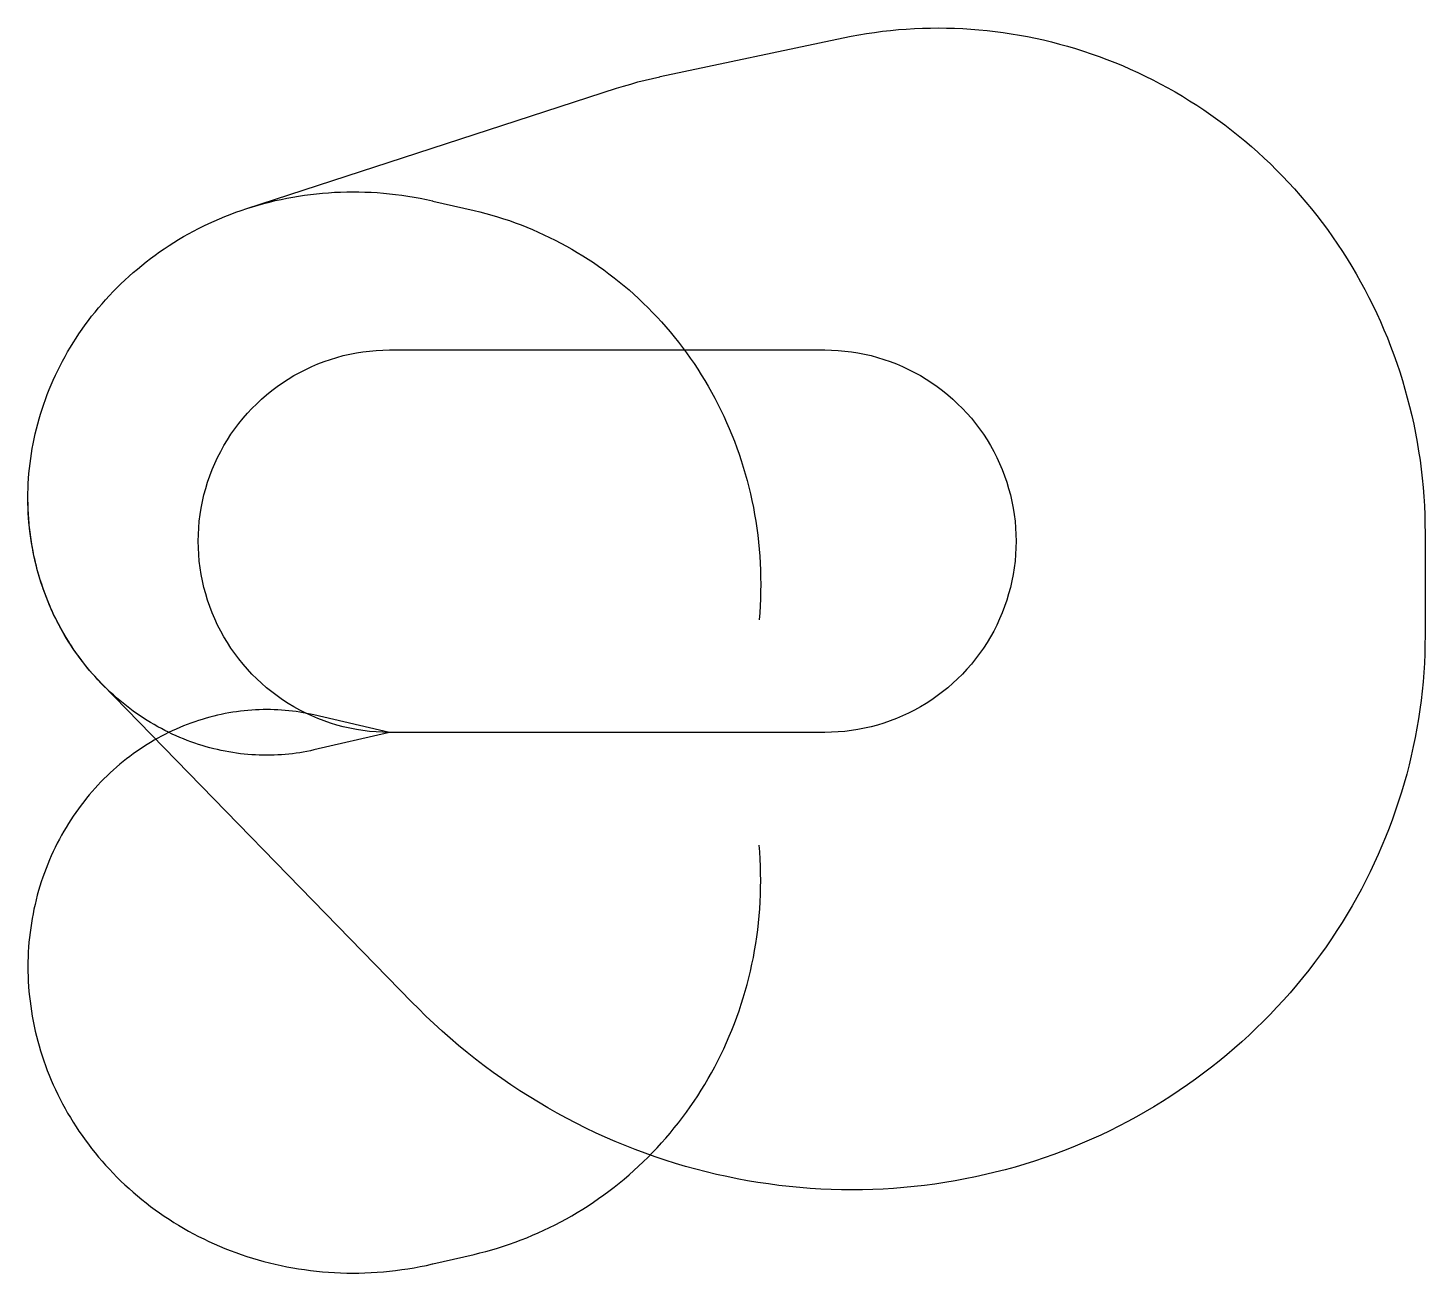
# Model space of a CAD drawing. Header units: metres. Extents: x -6012 to 17216, y -8992 to 11718.
import ezdxf

# ---------------------------------------------------------------- set-up
doc = ezdxf.new("R2010")
doc.units = ezdxf.units.M

msp = doc.modelspace()

# ---------------------------------------------------------------- linework, layer by layer
at = {"layer": 'NorminalTrack', "color": 1}
msp.add_lwpolyline([(0, 0), (0, 0), (-111, 2), (-222, 8), (-332, 17), (-443, 31), (-552, 48), (-661, 70), (-769, 94), (-877, 123), (-983, 156), (-1088, 192), (-1191, 232), (-1294, 275), (-1394, 322), (-1493, 372), (-1590, 426), (-1685, 483), (-1779, 544), (-1869, 607), (-1958, 674), (-2044, 744), (-2128, 817), (-2209, 893), (-2288, 971), (-2364, 1052), (-2436, 1136), (-2506, 1222), (-2573, 1311), (-2637, 1402), (-2697, 1495), (-2754, 1590), (-2808, 1687), (-2859, 1786), (-2906, 1887), (-2949, 1989), (-2989, 2093), (-3025, 2198), (-3057, 2304), (-3086, 2411), (-3111, 2519), (-3132, 2628), (-3150, 2738), (-3163, 2848), (-3173, 2959), (-3179, 3070), (-3181, 3181), (-3179, 3291), (-3173, 3402), (-3163, 3513), (-3150, 3623), (-3132, 3733), (-3111, 3842), (-3086, 3950), (-3057, 4057), (-3025, 4163), (-2989, 4268), (-2949, 4372), (-2906, 4474), (-2859, 4575), (-2808, 4674), (-2754, 4771), (-2697, 4866), (-2637, 4959), (-2573, 5050), (-2506, 5139), (-2436, 5225), (-2364, 5309), (-2288, 5390), (-2209, 5468), (-2128, 5544), (-2044, 5617), (-1958, 5687), (-1869, 5754), (-1779, 5817), (-1685, 5878), (-1590, 5935), (-1493, 5989), (-1394, 6039), (-1294, 6086), (-1191, 6129), (-1088, 6169), (-983, 6205), (-877, 6238), (-769, 6267), (-661, 6292), (-552, 6313), (-443, 6330), (-332, 6344), (-222, 6353), (-111, 6359), (0, 6361), (0, 6361), (7236, 6361), (7236, 6361), (7347, 6359), (7458, 6353), (7569, 6344), (7679, 6330), (7788, 6313), (7897, 6292), (8006, 6267), (8113, 6238), (8219, 6205), (8324, 6169), (8428, 6129), (8530, 6086), (8630, 6039), (8729, 5989), (8826, 5935), (8922, 5878), (9015, 5817), (9106, 5754), (9194, 5687), (9281, 5617), (9364, 5544), (9445, 5468), (9524, 5390), (9600, 5309), (9673, 5225), (9742, 5139), (9809, 5050), (9873, 4959), (9933, 4866), (9991, 4771), (10044, 4674), (10095, 4575), (10142, 4474), (10185, 4372), (10225, 4268), (10261, 4163), (10293, 4057), (10322, 3950), (10347, 3842), (10368, 3733), (10386, 3623), (10399, 3513), (10409, 3402), (10415, 3291), (10417, 3181), (10415, 3070), (10409, 2959), (10399, 2848), (10386, 2738), (10368, 2628), (10347, 2519), (10322, 2411), (10293, 2304), (10261, 2198), (10225, 2093), (10185, 1989), (10142, 1887), (10095, 1786), (10044, 1687), (9991, 1590), (9933, 1495), (9873, 1402), (9809, 1311), (9742, 1222), (9673, 1136), (9600, 1052), (9524, 971), (9445, 893), (9364, 817), (9281, 744), (9194, 674), (9106, 607), (9015, 544), (8922, 483), (8826, 426), (8729, 372), (8630, 322), (8530, 275), (8428, 232), (8324, 192), (8219, 156), (8113, 123), (8006, 94), (7897, 70), (7788, 48), (7679, 31), (7569, 17), (7458, 8), (7347, 2), (7236, 0), (0, 0)], dxfattribs=at)
at = {"layer": 'WindSpiral', "color": 5}
for points in [[(0, 0), (-1259, -291), (-1317, -304), (-1376, -316), (-1435, -327), (-1494, -337), (-1553, -346), (-1613, -354), (-1674, -361), (-1734, -366), (-1795, -371), (-1857, -375), (-1918, -378), (-1980, -379), (-2042, -380), (-2104, -379), (-2167, -378), (-2229, -375), (-2292, -371), (-2355, -366), (-2418, -360), (-2481, -353), (-2544, -345), (-2608, -335), (-2671, -325), (-2734, -313), (-2798, -300), (-2861, -286), (-2924, -271), (-2988, -255), (-3051, -237), (-3114, -218), (-3177, -199), (-3239, -178), (-3302, -156), (-3364, -132), (-3427, -108), (-3489, -82), (-3550, -55), (-3612, -27), (-3673, 2), (-3734, 32), (-3794, 64), (-3854, 96), (-3914, 130), (-3973, 165), (-4032, 201), (-4090, 238), (-4148, 276), (-4206, 316), (-4263, 356), (-4319, 398), (-4375, 441), (-4430, 485), (-4485, 530), (-4539, 576), (-4592, 623), (-4645, 671), (-4696, 720), (-4748, 771), (-4798, 822), (-4848, 875), (-4897, 928), (-4945, 982), (-4993, 1038), (-5039, 1094), (-5085, 1152), (-5130, 1210), (-5174, 1269), (-5217, 1330), (-5259, 1391), (-5300, 1453), (-5340, 1516), (-5379, 1580), (-5417, 1644), (-5454, 1710), (-5490, 1776), (-5525, 1844), (-5559, 1912), (-5592, 1980), (-5624, 2050), (-5655, 2120), (-5684, 2191), (-5712, 2263), (-5739, 2335), (-5765, 2408), (-5790, 2482), (-5813, 2556), (-5836, 2631), (-5857, 2707), (-5876, 2783), (-5895, 2860), (-5912, 2937), (-5928, 3015), (-5942, 3093), (-5955, 3171), (-5967, 3250), (-5978, 3330), (-5987, 3410), (-5995, 3490), (-6001, 3570), (-6006, 3651), (-6009, 3732), (-6012, 3814), (-6012, 3895), (-6012, 3977), (-6010, 4059), (-6006, 4142), (-6001, 4224), (-5995, 4307), (-5987, 4389), (-5977, 4472), (-5966, 4555), (-5954, 4637), (-5940, 4720), (-5925, 4803), (-5908, 4885), (-5890, 4968), (-5870, 5050), (-5849, 5132), (-5826, 5214), (-5802, 5296), (-5776, 5378), (-5749, 5459), (-5720, 5540), (-5690, 5621), (-5658, 5702), (-5625, 5782), (-5591, 5861), (-5555, 5941), (-5517, 6020), (-5478, 6098), (-5437, 6176), (-5395, 6253), (-5352, 6330), (-5307, 6406), (-5261, 6482), (-5213, 6557), (-5164, 6631), (-5113, 6705), (-5061, 6778), (-5008, 6850), (-4953, 6921), (-4897, 6992), (-4840, 7062), (-4781, 7130), (-4721, 7198), (-4659, 7266), (-4597, 7332), (-4532, 7397), (-4467, 7461), (-4400, 7525), (-4332, 7587), (-4263, 7648), (-4193, 7708), (-4121, 7767), (-4049, 7825), (-3975, 7882), (-3899, 7938), (-3823, 7992), (-3746, 8045), (-3667, 8097), (-3588, 8148), (-3507, 8197), (-3426, 8246), (-3343, 8292), (-3259, 8338), (-3175, 8382), (-3089, 8425), (-3003, 8466), (-2915, 8506), (-2827, 8544), (-2738, 8581), (-2648, 8617), (-2557, 8651), (-2465, 8683), (-2373, 8714), (-2373, 8714), (3773, 10713), (3891, 10750), (4009, 10785), (4129, 10819), (4249, 10850), (4370, 10879), (4492, 10906), (4498, 10907), (7543, 11553), (7672, 11579), (7802, 11603), (7932, 11625), (8063, 11644), (8194, 11661), (8326, 11676), (8459, 11689), (8591, 11699), (8725, 11707), (8858, 11713), (8992, 11716), (9126, 11718), (9260, 11716), (9395, 11713), (9529, 11707), (9664, 11698), (9798, 11688), (9933, 11675), (10068, 11659), (10202, 11641), (10337, 11621), (10471, 11599), (10605, 11574), (10739, 11546), (10873, 11517), (11006, 11485), (11139, 11450), (11272, 11413), (11404, 11374), (11535, 11333), (11666, 11289), (11797, 11242), (11927, 11194), (12056, 11143), (12184, 11090), (12312, 11034), (12439, 10976), (12565, 10916), (12690, 10853), (12814, 10789), (12938, 10721), (13060, 10652), (13181, 10581), (13301, 10507), (13420, 10431), (13538, 10353), (13655, 10272), (13770, 10190), (13885, 10105), (13998, 10019), (14109, 9930), (14219, 9839), (14328, 9746), (14435, 9651), (14541, 9554), (14645, 9455), (14747, 9354), (14848, 9252), (14948, 9147), (15045, 9040), (15141, 8932), (15235, 8821), (15327, 8709), (15418, 8596), (15506, 8480), (15593, 8363), (15678, 8244), (15761, 8123), (15841, 8001), (15920, 7877), (15997, 7752), (16071, 7625), (16144, 7497), (16214, 7367), (16282, 7236), (16348, 7104), (16412, 6970), (16473, 6835), (16533, 6698), (16590, 6561), (16644, 6422), (16696, 6282), (16746, 6141), (16794, 5999), (16839, 5856), (16881, 5712), (16921, 5567), (16959, 5421), (16994, 5274), (17027, 5127), (17057, 4979), (17084, 4830), (17109, 4680), (17132, 4530), (17151, 4379), (17168, 4228), (17183, 4076), (17195, 3923), (17204, 3771), (17211, 3617), (17215, 3464), (17216, 3315), (17216, 1613), (17215, 1459), (17211, 1305), (17204, 1151), (17194, 996), (17182, 842), (17167, 688), (17150, 534), (17130, 379), (17107, 226), (17081, 72), (17052, -82), (17021, -235), (16987, -388), (16951, -540), (16911, -692), (16869, -843), (16825, -994), (16777, -1145), (16727, -1294), (16675, -1443), (16619, -1591), (16561, -1739), (16500, -1885), (16437, -2031), (16371, -2176), (16302, -2320), (16231, -2463), (16157, -2604), (16081, -2745), (16002, -2884), (15921, -3023), (15837, -3160), (15750, -3295), (15661, -3430), (15570, -3563), (15476, -3694), (15380, -3824), (15281, -3953), (15181, -4080), (15077, -4205), (14972, -4328), (14864, -4450), (14754, -4571), (14641, -4689), (14527, -4806), (14410, -4920), (14291, -5033), (14170, -5144), (14047, -5253), (13922, -5360), (13794, -5465), (13665, -5568), (13534, -5668), (13401, -5767), (13266, -5863), (13130, -5957), (12991, -6048), (12851, -6138), (12709, -6225), (12565, -6309), (12420, -6392), (12273, -6471), (12124, -6549), (11974, -6624), (11823, -6696), (11670, -6765), (11516, -6833), (11360, -6897), (11203, -6959), (11045, -7018), (10885, -7075), (10725, -7128), (10563, -7179), (10400, -7228), (10236, -7273), (10071, -7316), (9906, -7355), (9739, -7392), (9571, -7426), (9403, -7458), (9234, -7486), (9064, -7511), (8894, -7534), (8723, -7553), (8552, -7570), (8380, -7583), (8208, -7594), (8035, -7601), (7862, -7606), (7689, -7607), (7515, -7606), (7341, -7601), (7168, -7594), (6994, -7583), (6820, -7569), (6646, -7553), (6472, -7533), (6299, -7510), (6125, -7484), (5952, -7455), (5779, -7423), (5607, -7388), (5435, -7350), (5264, -7309), (5093, -7264), (4922, -7217), (4753, -7167), (4584, -7114), (4415, -7057), (4248, -6998), (4081, -6936), (3915, -6870), (3751, -6802), (3587, -6731), (3424, -6657), (3263, -6580), (3102, -6500), (2943, -6417), (2785, -6331), (2629, -6243), (2474, -6151), (2320, -6057), (2168, -5960), (2017, -5860), (1868, -5758), (1720, -5653), (1574, -5545), (1430, -5434), (1288, -5321), (1148, -5205), (1009, -5087), (872, -4966), (738, -4843), (605, -4717), (474, -4588), (378, -4491), (-4786, 810), (-4836, 862), (-4886, 915), (-4934, 969), (-4981, 1025), (-5028, 1081), (-5074, 1138), (-5119, 1196), (-5163, 1255), (-5207, 1315), (-5249, 1376), (-5290, 1438), (-5331, 1501), (-5370, 1565), (-5408, 1629), (-5446, 1694), (-5482, 1761), (-5517, 1828), (-5551, 1895), (-5585, 1964), (-5617, 2033), (-5647, 2103), (-5677, 2174), (-5706, 2246), (-5733, 2318), (-5759, 2391), (-5784, 2465), (-5808, 2539), (-5830, 2614), (-5852, 2689), (-5872, 2765), (-5890, 2841), (-5908, 2919), (-5924, 2996), (-5939, 3074), (-5952, 3153), (-5965, 3232), (-5975, 3311), (-5985, 3391), (-5993, 3471), (-6000, 3551), (-6005, 3632), (-6009, 3713), (-6011, 3794), (-6012, 3876), (-6012, 3897)], [(0, 0), (-1259, -291), (-1317, -304), (-1376, -316), (-1435, -327), (-1494, -337), (-1553, -346), (-1613, -354), (-1674, -361), (-1734, -366), (-1795, -371), (-1857, -375), (-1918, -378), (-1980, -379), (-2042, -380), (-2104, -379), (-2167, -378), (-2229, -375), (-2292, -371), (-2355, -366), (-2418, -360), (-2481, -353), (-2544, -345), (-2608, -335), (-2671, -325), (-2734, -313), (-2798, -300), (-2861, -286), (-2924, -271), (-2988, -255), (-3051, -237), (-3114, -218), (-3177, -199), (-3239, -178), (-3302, -156), (-3364, -132), (-3427, -108), (-3489, -82), (-3550, -55), (-3612, -27), (-3673, 2), (-3734, 32), (-3794, 64), (-3854, 96), (-3914, 130), (-3973, 165), (-4032, 201), (-4090, 238), (-4148, 276), (-4206, 316), (-4263, 356), (-4319, 398), (-4375, 441), (-4430, 485), (-4485, 530), (-4539, 576), (-4592, 623), (-4645, 671), (-4696, 720), (-4748, 771), (-4798, 822), (-4848, 875), (-4897, 928), (-4945, 982), (-4993, 1038), (-5039, 1094), (-5085, 1152), (-5130, 1210), (-5174, 1269), (-5217, 1330), (-5259, 1391), (-5300, 1453), (-5340, 1516), (-5379, 1580), (-5417, 1644), (-5454, 1710), (-5490, 1776), (-5525, 1844), (-5559, 1912), (-5592, 1980), (-5624, 2050), (-5655, 2120), (-5684, 2191), (-5712, 2263), (-5739, 2335), (-5765, 2408), (-5790, 2482), (-5813, 2556), (-5836, 2631), (-5857, 2707), (-5876, 2783), (-5895, 2860), (-5912, 2937), (-5928, 3015), (-5942, 3093), (-5955, 3171), (-5967, 3250), (-5978, 3330), (-5987, 3410), (-5995, 3490), (-6001, 3570), (-6006, 3651), (-6009, 3732), (-6012, 3814), (-6012, 3895), (-6012, 3977), (-6010, 4059), (-6006, 4142), (-6001, 4224), (-5995, 4307), (-5987, 4389), (-5977, 4472), (-5966, 4555), (-5954, 4637), (-5940, 4720), (-5925, 4803), (-5908, 4885), (-5890, 4968), (-5870, 5050), (-5849, 5132), (-5826, 5214), (-5802, 5296), (-5776, 5378), (-5749, 5459), (-5720, 5540), (-5690, 5621), (-5658, 5702), (-5625, 5782), (-5591, 5861), (-5555, 5941), (-5517, 6020), (-5478, 6098), (-5437, 6176), (-5395, 6253), (-5352, 6330), (-5307, 6406), (-5261, 6482), (-5213, 6557), (-5164, 6631), (-5113, 6705), (-5061, 6778), (-5008, 6850), (-4953, 6921), (-4897, 6992), (-4840, 7062), (-4781, 7130), (-4721, 7198), (-4659, 7266), (-4597, 7332), (-4532, 7397), (-4467, 7461), (-4400, 7525), (-4332, 7587), (-4263, 7648), (-4193, 7708), (-4121, 7767), (-4049, 7825), (-3975, 7882), (-3899, 7938), (-3823, 7992), (-3746, 8045), (-3667, 8097), (-3588, 8148), (-3507, 8197), (-3426, 8246), (-3343, 8292), (-3259, 8338), (-3175, 8382), (-3089, 8425), (-3003, 8466), (-2915, 8506), (-2827, 8544), (-2738, 8581), (-2648, 8617), (-2557, 8651), (-2465, 8683), (-2373, 8714), (-2280, 8743), (-2186, 8771), (-2092, 8797), (-1997, 8822), (-1901, 8845), (-1805, 8866), (-1708, 8886), (-1610, 8904), (-1512, 8921), (-1414, 8935), (-1315, 8949), (-1215, 8960), (-1116, 8970), (-1016, 8977), (-915, 8984), (-814, 8988), (-713, 8991), (-612, 8992), (-510, 8991), (-409, 8988), (-307, 8984), (-205, 8978), (-103, 8970), (-1, 8960), (101, 8948), (204, 8935), (306, 8919), (408, 8902), (510, 8884), (612, 8863), (713, 8840), (717, 8839), (1404, 8681), (1503, 8657), (1601, 8631), (1699, 8604), (1797, 8575), (1895, 8544), (1992, 8512), (2089, 8477), (2186, 8441), (2282, 8403), (2377, 8364), (2473, 8322), (2567, 8279), (2661, 8234), (2754, 8188), (2847, 8139), (2939, 8089), (3031, 8038), (3121, 7984), (3211, 7929), (3300, 7872), (3389, 7814), (3476, 7754), (3563, 7692), (3648, 7628), (3733, 7563), (3817, 7497), (3899, 7429), (3981, 7359), (4062, 7287), (4141, 7215), (4219, 7140), (4297, 7064), (4373, 6987), (4448, 6908), (4521, 6828), (4593, 6746), (4664, 6663), (4734, 6578), (4802, 6492), (4869, 6405), (4935, 6316), (4999, 6226), (5062, 6135), (5123, 6042), (5183, 5949), (5241, 5854), (5297, 5757), (5352, 5660), (5406, 5562), (5458, 5462), (5508, 5362), (5556, 5260), (5603, 5157), (5648, 5053), (5691, 4949), (5733, 4843), (5773, 4736), (5811, 4629), (5847, 4521), (5881, 4412), (5914, 4302), (5944, 4191), (5973, 4080), (6000, 3968), (6025, 3855), (6048, 3741), (6069, 3627), (6088, 3513), (6106, 3398), (6121, 3282), (6134, 3166), (6145, 3050), (6154, 2933), (6161, 2815), (6166, 2698), (6169, 2580), (6170, 2462), (6169, 2344), (6166, 2225), (6161, 2106), (6154, 1988), (6145, 1873)], [(0, 0), (-1259, 291), (-1317, 304), (-1376, 316), (-1435, 327), (-1494, 337), (-1553, 346), (-1613, 354), (-1674, 361), (-1734, 366), (-1795, 371), (-1857, 375), (-1918, 378), (-1980, 379), (-2042, 380), (-2104, 379), (-2167, 378), (-2229, 375), (-2292, 371), (-2355, 366), (-2418, 360), (-2481, 353), (-2544, 345), (-2608, 335), (-2671, 325), (-2734, 313), (-2798, 300), (-2861, 286), (-2924, 271), (-2988, 255), (-3051, 237), (-3114, 218), (-3177, 199), (-3239, 178), (-3302, 156), (-3364, 132), (-3427, 108), (-3489, 82), (-3550, 55), (-3612, 27), (-3673, -2), (-3734, -32), (-3794, -64), (-3854, -96), (-3914, -130), (-3973, -165), (-4032, -201), (-4090, -238), (-4148, -276), (-4206, -316), (-4263, -356), (-4319, -398), (-4375, -441), (-4430, -485), (-4485, -530), (-4539, -576), (-4592, -623), (-4645, -671), (-4696, -720), (-4748, -771), (-4798, -822), (-4848, -875), (-4897, -928), (-4945, -982), (-4993, -1038), (-5039, -1094), (-5085, -1152), (-5130, -1210), (-5174, -1269), (-5217, -1330), (-5259, -1391), (-5300, -1453), (-5340, -1516), (-5379, -1580), (-5417, -1644), (-5454, -1710), (-5490, -1776), (-5525, -1844), (-5559, -1912), (-5592, -1980), (-5624, -2050), (-5655, -2120), (-5684, -2191), (-5712, -2263), (-5739, -2335), (-5765, -2408), (-5790, -2482), (-5813, -2556), (-5836, -2631), (-5857, -2707), (-5876, -2783), (-5895, -2860), (-5912, -2937), (-5928, -3015), (-5942, -3093), (-5955, -3171), (-5967, -3250), (-5978, -3330), (-5987, -3410), (-5995, -3490), (-6001, -3570), (-6006, -3651), (-6009, -3732), (-6012, -3814), (-6012, -3895), (-6012, -3977), (-6010, -4059), (-6006, -4142), (-6001, -4224), (-5995, -4307), (-5987, -4389), (-5977, -4472), (-5966, -4555), (-5954, -4637), (-5940, -4720), (-5925, -4803), (-5908, -4885), (-5890, -4968), (-5870, -5050), (-5849, -5132), (-5826, -5214), (-5802, -5296), (-5776, -5378), (-5749, -5459), (-5720, -5540), (-5690, -5621), (-5658, -5702), (-5625, -5782), (-5591, -5861), (-5555, -5941), (-5517, -6020), (-5478, -6098), (-5437, -6176), (-5395, -6253), (-5352, -6330), (-5307, -6406), (-5261, -6482), (-5213, -6557), (-5164, -6631), (-5113, -6705), (-5061, -6778), (-5008, -6850), (-4953, -6921), (-4897, -6992), (-4840, -7062), (-4781, -7130), (-4721, -7198), (-4659, -7266), (-4597, -7332), (-4532, -7397), (-4467, -7461), (-4400, -7525), (-4332, -7587), (-4263, -7648), (-4193, -7708), (-4121, -7767), (-4049, -7825), (-3975, -7882), (-3899, -7938), (-3823, -7992), (-3746, -8045), (-3667, -8097), (-3588, -8148), (-3507, -8197), (-3426, -8246), (-3343, -8292), (-3259, -8338), (-3175, -8382), (-3089, -8425), (-3003, -8466), (-2915, -8506), (-2827, -8544), (-2738, -8581), (-2648, -8617), (-2557, -8651), (-2465, -8683), (-2373, -8714), (-2280, -8743), (-2186, -8771), (-2092, -8797), (-1997, -8822), (-1901, -8845), (-1805, -8866), (-1708, -8886), (-1610, -8904), (-1512, -8921), (-1414, -8935), (-1315, -8949), (-1215, -8960), (-1116, -8970), (-1016, -8977), (-915, -8984), (-814, -8988), (-713, -8991), (-612, -8992), (-510, -8991), (-409, -8988), (-307, -8984), (-205, -8978), (-103, -8970), (-1, -8960), (101, -8948), (204, -8935), (306, -8919), (408, -8902), (510, -8884), (612, -8863), (713, -8840), (717, -8839), (1404, -8681), (1503, -8657), (1601, -8631), (1699, -8604), (1797, -8575), (1895, -8544), (1992, -8512), (2089, -8477), (2186, -8441), (2282, -8403), (2377, -8364), (2473, -8322), (2567, -8279), (2661, -8234), (2754, -8188), (2847, -8139), (2939, -8089), (3031, -8038), (3121, -7984), (3211, -7929), (3300, -7872), (3389, -7814), (3476, -7754), (3563, -7692), (3648, -7628), (3733, -7563), (3817, -7497), (3899, -7429), (3981, -7359), (4062, -7287), (4141, -7215), (4219, -7140), (4297, -7064), (4373, -6987), (4448, -6908), (4521, -6828), (4593, -6746), (4664, -6663), (4734, -6578), (4802, -6492), (4869, -6405), (4935, -6316), (4999, -6226), (5062, -6135), (5123, -6042), (5183, -5949), (5241, -5854), (5297, -5757), (5352, -5660), (5406, -5562), (5458, -5462), (5508, -5362), (5556, -5260), (5603, -5157), (5648, -5053), (5691, -4949), (5733, -4843), (5773, -4736), (5811, -4629), (5847, -4521), (5881, -4412), (5914, -4302), (5944, -4191), (5973, -4080), (6000, -3968), (6025, -3855), (6048, -3741), (6069, -3627), (6088, -3513), (6106, -3398), (6121, -3282), (6134, -3166), (6145, -3050), (6154, -2933), (6161, -2815), (6166, -2698), (6169, -2580), (6170, -2462), (6169, -2344), (6166, -2225), (6161, -2106), (6154, -1988), (6145, -1873)]]:
    msp.add_lwpolyline(points, dxfattribs=at)

doc.saveas('drawing.dxf')
